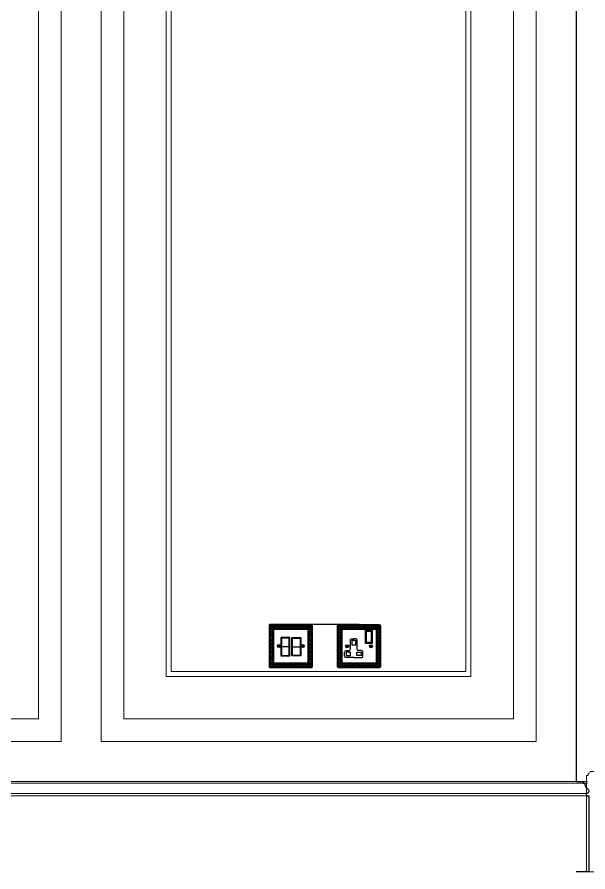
# Model space of a CAD drawing. Header units: inches. Extents: x -20583 to 399182, y -24453 to 525552.
# Drawn here: x 41901 to 43038, y 32934 to 34638 of the extents above; entities that cross this region are included whole.
import ezdxf

# ---------------------------------------------------------------- set-up
doc = ezdxf.new("R2010")
doc.units = ezdxf.units.IN
doc.header["$LTSCALE"] = 1000
doc.header["$MEASUREMENT"] = 0
doc.set_wipeout_variables(frame=1)
for name, color, linetype in [('A-DIM', 9, 'Continuous'), ('Layer3', 3, 'Continuous'), ('Layer7', 8, 'Continuous'), ('WOOD', 23, 'Continuous'), ('WOOD 01', 34, 'Continuous')]:
    doc.layers.add(name, color=color, linetype=linetype)
doc.layers.add('DIM 2', color=3, linetype='Continuous', lineweight=18)
doc.layers.add('GRC', color=41, linetype='Continuous', lineweight=0)

# ---------------------------------------------------------------- blocks, each defined once
blk = doc.blocks.new('tel & internet')
blk.add_wipeout([(-11699, -81703.2), (-11617, -81703.2), (-11615.6, -81703.8), (-11615, -81705.2), (-11615, -81787.2), (-11615.6, -81788.6), (-11617, -81789.2), (-11699, -81789.2), (-11700.4, -81788.6), (-11701, -81787.2), (-11701, -81705.2), (-11700.4, -81703.8)])
at = {"layer": 'Layer7', "color": 1}
for p, q in [((-11699, -81705.2), (-11617, -81705.2)), ((-11699, -81787.2), (-11699, -81705.2)), ((-11694, -81780.2), (-11694, -81712.2)), ((-11692, -81710.2), (-11624, -81710.2)), ((-11692, -81712.2), (-11624, -81712.2)), ((-11692, -81780.2), (-11692, -81712.2)), ((-11624, -81712.2), (-11624, -81780.2)), ((-11622, -81712.2), (-11622, -81780.2)), ((-11617, -81705.2), (-11617, -81787.2)), ((-11684.2, -81747.8), (-11679.1, -81744.6)), ((-11661.3, -81747.5), (-11676.5, -81747.5)), ((-11654.7, -81747.5), (-11639.5, -81747.5)), ((-11636.9, -81747.8), (-11631.8, -81744.6)), ((-11624, -81780.2), (-11692, -81780.2)), ((-11617, -81787.2), (-11699, -81787.2)), ((-11624, -81782.2), (-11692, -81782.2))]:
    blk.add_line(p, q, dxfattribs=at)
blk.add_lwpolyline([(-11699, -81789.2), (-11617, -81789.2, 0.414214), (-11615, -81787.2), (-11615, -81705.2, 0.414214), (-11617, -81703.2), (-11699, -81703.2, 0.414214), (-11701, -81705.2), (-11701, -81787.2, 0.414214)], format="xyb", close=True, dxfattribs=at)
for points in [[(-11660.2, -81729), (-11678.2, -81729), (-11678.2, -81766), (-11660.2, -81766), (-11660.2, -81729)], [(-11655.8, -81729), (-11637.8, -81729), (-11637.8, -81766), (-11655.8, -81766), (-11655.8, -81729)]]:
    blk.add_lwpolyline(points, dxfattribs=at)
for points in [[(-11661.3, -81730.3), (-11676.5, -81730.3), (-11676.5, -81764.7), (-11661.3, -81764.7)], [(-11654.7, -81730.3), (-11639.5, -81730.3), (-11639.5, -81764.7), (-11654.7, -81764.7)]]:
    blk.add_lwpolyline(points, close=True, dxfattribs=at)
for centre, radius in [((-11696.5, -81707.5), 1.74), ((-11696.5, -81711), 1.74), ((-11696.5, -81714.5), 1.74), ((-11693, -81707.5), 1.74), ((-11689.5, -81707.5), 1.74), ((-11686, -81707.5), 1.74), ((-11682.4, -81707.5), 1.74), ((-11678.9, -81707.5), 1.74), ((-11675.4, -81707.5), 1.74), ((-11672.2, -81707.5), 1.74), ((-11668.7, -81707.5), 1.74), ((-11665.2, -81707.5), 1.74), ((-11661.6, -81707.5), 1.74), ((-11658.1, -81707.5), 1.74), ((-11654.6, -81707.5), 1.74), ((-11651.1, -81707.5), 1.74), ((-11647.6, -81707.5), 1.74), ((-11644.1, -81707.5), 1.74), ((-11640.6, -81707.5), 1.74), ((-11637.1, -81707.5), 1.74), ((-11633.5, -81707.5), 1.74), ((-11630, -81707.5), 1.74), ((-11626.5, -81707.5), 1.74), ((-11623, -81707.5), 1.74), ((-11619.5, -81707.5), 1.74), ((-11619.5, -81711), 1.74), ((-11619.5, -81714.5), 1.74), ((-11696.5, -81718), 1.74), ((-11696.5, -81721.5), 1.74), ((-11696.5, -81725), 1.74), ((-11696.5, -81728.5), 1.74), ((-11696.5, -81732.1), 1.74), ((-11619.5, -81718), 1.74), ((-11619.5, -81721.5), 1.74), ((-11619.5, -81725), 1.74), ((-11619.5, -81728.5), 1.74), ((-11619.5, -81732.1), 1.74), ((-11696.5, -81735.6), 1.74), ((-11696.5, -81739.1), 1.74), ((-11696.5, -81742.6), 1.74), ((-11696.5, -81746.1), 1.74), ((-11681.7, -81746.2), 3), ((-11634.3, -81746.2), 3), ((-11619.5, -81735.6), 1.74), ((-11619.5, -81739.1), 1.74), ((-11619.5, -81742.6), 1.74), ((-11619.5, -81746.1), 1.74), ((-11696.5, -81749.6), 1.74), ((-11696.5, -81753.1), 1.74), ((-11696.5, -81756.6), 1.74), ((-11696.5, -81756.6), 1.74), ((-11696.5, -81760.2), 1.74), ((-11696.5, -81763.7), 1.74), ((-11619.5, -81749.6), 1.74), ((-11619.5, -81753.1), 1.74), ((-11619.5, -81756.6), 1.74), ((-11619.5, -81760.2), 1.74), ((-11619.5, -81763.7), 1.74), ((-11696.5, -81767.4), 1.74), ((-11696.5, -81770.9), 1.74), ((-11696.5, -81774.4), 1.74), ((-11696.5, -81777.9), 1.74), ((-11696.5, -81781.5), 1.74), ((-11619.5, -81767.4), 1.74), ((-11619.5, -81770.9), 1.74), ((-11619.5, -81774.4), 1.74), ((-11619.5, -81777.9), 1.74), ((-11619.5, -81781.5), 1.74), ((-11696.5, -81785), 1.74), ((-11693, -81785), 1.74), ((-11689.5, -81785), 1.74), ((-11686, -81785), 1.74), ((-11682.4, -81785), 1.74), ((-11678.9, -81785), 1.74), ((-11675.4, -81785), 1.74), ((-11672.2, -81785), 1.74), ((-11668.7, -81785), 1.74), ((-11665.2, -81785), 1.74), ((-11661.6, -81785), 1.74), ((-11658.1, -81785), 1.74), ((-11654.6, -81785), 1.74), ((-11651.1, -81785), 1.74), ((-11647.6, -81785), 1.74), ((-11644.1, -81785), 1.74), ((-11640.6, -81785), 1.74), ((-11637.1, -81785), 1.74), ((-11633.5, -81785), 1.74), ((-11630, -81785), 1.74), ((-11626.5, -81785), 1.74), ((-11623, -81785), 1.74), ((-11619.5, -81785), 1.74)]:
    blk.add_circle(centre, radius, dxfattribs=at)
for centre, start, end in [((-11692, -81712.2), 90, 180), ((-11624, -81712.2), 0, 90), ((-11692, -81780.2), 180, 270), ((-11624, -81780.2), 270, 0)]:
    blk.add_arc(centre, 2, start, end, dxfattribs=at)
blk = doc.blocks.new('Wandsworth single socket')
at = {"layer": 'Layer7', "color": 1}
for p, q in [((4536.3, 1750.4), (4618.3, 1750.4)), ((4536.3, 1668.4), (4536.3, 1750.4)), ((4541.3, 1675.4), (4541.3, 1743.4)), ((4543.3, 1745.4), (4611.3, 1745.4)), ((4543.3, 1743.4), (4611.3, 1743.4)), ((4543.3, 1675.4), (4543.3, 1743.4)), ((4611.3, 1743.4), (4611.3, 1675.4)), ((4613.3, 1743.4), (4613.3, 1675.4)), ((4618.3, 1750.4), (4618.3, 1668.4)), ((4551.1, 1707.7), (4556.2, 1711)), ((4598.4, 1707.7), (4603.5, 1711)), ((4611.3, 1675.4), (4543.3, 1675.4)), ((4611.3, 1673.4), (4543.3, 1673.4)), ((4618.3, 1668.4), (4536.3, 1668.4))]:
    blk.add_line(p, q, dxfattribs=at)
for points in [[(4537.3, 1752.4), (4617.3, 1752.4, -0.414214), (4620.3, 1749.4), (4620.3, 1669.4, -0.414214), (4617.3, 1666.4), (4537.3, 1666.4, -0.414214), (4534.3, 1669.4), (4534.3, 1749.4, -0.414214)], [(4591, 1741.4), (4602.4, 1741.4, -0.414214), (4603.4, 1740.4), (4603.4, 1715.6, -0.414214), (4602.4, 1714.6), (4591, 1714.6, -0.414214), (4590, 1715.6), (4590, 1740.4, -0.414214)]]:
    blk.add_lwpolyline(points, format="xyb", close=True, dxfattribs=at)
for points in [[(4592, 1739.4), (4601.4, 1739.4), (4601.4, 1716.6), (4592, 1716.6)], [(4563.4, 1721.7), (4569.9, 1721.7), (4569.9, 1711.2), (4563.4, 1711.2)], [(4551.6, 1697.6), (4551.6, 1691), (4560.4, 1691), (4560.4, 1697.6)], [(4581.8, 1697.6), (4581.8, 1691), (4572.9, 1691), (4572.9, 1697.6)]]:
    blk.add_lwpolyline(points, close=True, dxfattribs=at)
for points in [[(4566.7, 1686.7), (4551.4, 1686.7, -0.414214), (4548.4, 1689.7), (4548.4, 1697.7, -0.414214), (4551.4, 1700.7), (4557, 1700.7, 0.414214), (4560, 1703.7), (4560, 1721.4, -0.414214), (4563, 1724.4), (4566.7, 1724.4)], [(4566.7, 1686.7), (4581.9, 1686.7, 0.414214), (4584.9, 1689.7), (4584.9, 1697.7, 0.414214), (4581.9, 1700.7), (4576.4, 1700.7, -0.414214), (4573.4, 1703.7), (4573.4, 1721.4, 0.414214), (4570.4, 1724.4), (4566.7, 1724.4)]]:
    blk.add_lwpolyline(points, format="xyb", dxfattribs=at)
for centre, radius in [((4538.8, 1748.1), 1.74), ((4538.8, 1744.6), 1.74), ((4538.8, 1741.1), 1.74), ((4538.8, 1737.6), 1.74), ((4542.3, 1748.1), 1.74), ((4545.8, 1748.1), 1.74), ((4549.3, 1748.1), 1.74), ((4552.8, 1748.1), 1.74), ((4556.4, 1748.1), 1.74), ((4559.9, 1748.1), 1.74), ((4563.1, 1748.1), 1.74), ((4566.6, 1748.1), 1.74), ((4570.1, 1748.1), 1.74), ((4573.6, 1748.1), 1.74), ((4577.2, 1748.1), 1.74), ((4580.7, 1748.1), 1.74), ((4584.2, 1748.1), 1.74), ((4587.7, 1748.1), 1.74), ((4591.2, 1748.1), 1.74), ((4594.7, 1748.1), 1.74), ((4598.2, 1748.1), 1.74), ((4601.7, 1748.1), 1.74), ((4605.3, 1748.1), 1.74), ((4608.8, 1748.1), 1.74), ((4612.3, 1748.1), 1.74), ((4615.8, 1748.1), 1.74), ((4615.8, 1744.6), 1.74), ((4615.8, 1741.1), 1.74), ((4615.8, 1737.6), 1.74), ((4538.8, 1734.1), 1.74), ((4538.8, 1730.5), 1.74), ((4538.8, 1727), 1.74), ((4538.8, 1723.5), 1.74), ((4538.8, 1720), 1.74), ((4615.8, 1734.1), 1.74), ((4615.8, 1730.5), 1.74), ((4615.8, 1727), 1.74), ((4615.8, 1723.5), 1.74), ((4615.8, 1720), 1.74), ((4538.8, 1716.5), 1.74), ((4538.8, 1713), 1.74), ((4538.8, 1709.5), 1.74), ((4538.8, 1706), 1.74), ((4553.6, 1709.4), 3), ((4601, 1709.4), 3), ((4615.8, 1716.5), 1.74), ((4615.8, 1713), 1.74), ((4615.8, 1709.5), 1.74), ((4615.8, 1706), 1.74), ((4538.8, 1702.4), 1.74), ((4538.8, 1698.9), 1.74), ((4538.8, 1698.9), 1.74), ((4538.8, 1695.4), 1.74), ((4538.8, 1691.9), 1.74), ((4538.8, 1688.2), 1.74), ((4615.8, 1702.4), 1.74), ((4615.8, 1698.9), 1.74), ((4615.8, 1695.4), 1.74), ((4615.8, 1691.9), 1.74), ((4615.8, 1688.2), 1.74), ((4538.8, 1684.7), 1.74), ((4538.8, 1681.2), 1.74), ((4538.8, 1677.6), 1.74), ((4538.8, 1674.1), 1.74), ((4538.8, 1670.6), 1.74), ((4542.3, 1670.6), 1.74), ((4545.8, 1670.6), 1.74), ((4549.3, 1670.6), 1.74), ((4552.8, 1670.6), 1.74), ((4556.4, 1670.6), 1.74), ((4559.9, 1670.6), 1.74), ((4563.1, 1670.6), 1.74), ((4566.6, 1670.6), 1.74), ((4570.1, 1670.6), 1.74), ((4573.6, 1670.6), 1.74), ((4577.2, 1670.6), 1.74), ((4580.7, 1670.6), 1.74), ((4584.2, 1670.6), 1.74), ((4587.7, 1670.6), 1.74), ((4591.2, 1670.6), 1.74), ((4594.7, 1670.6), 1.74), ((4598.2, 1670.6), 1.74), ((4601.7, 1670.6), 1.74), ((4605.3, 1670.6), 1.74), ((4608.8, 1670.6), 1.74), ((4612.3, 1670.6), 1.74), ((4615.8, 1684.7), 1.74), ((4615.8, 1681.2), 1.74), ((4615.8, 1677.6), 1.74), ((4615.8, 1674.1), 1.74), ((4615.8, 1670.6), 1.74)]:
    blk.add_circle(centre, radius, dxfattribs=at)
for centre, start, end in [((4543.3, 1743.4), 90, 180), ((4611.3, 1743.4), 0, 90), ((4543.3, 1675.4), 180, 270), ((4611.3, 1675.4), 270, 0)]:
    blk.add_arc(centre, 2, start, end, dxfattribs=at)
blk = doc.blocks.new('WD-13 NEW')
at = {"layer": 'WOOD', "lineweight": 0}
blk.add_lwpolyline([(373374.9, 109262.9), (373374.9, 109262.9), (373374.9, 109455.3), (373371.1, 109455.3), (373371.1, 109459.3, -0.423814), (373367.5, 109462.9), (373367.5, 109462.9), (373239.5, 109462.9, -0.430156), (373236, 109459.3), (373236, 109455.3), (373234.6, 109455.3), (373234.6, 109262.9), (373374.9, 109262.9)], format="xyb", dxfattribs=at)

msp = doc.modelspace()

# ---------------------------------------------------------------- linework, layer by layer
at = {"layer": 'GRC', "lineweight": 0, "elevation": 0}
for points in [[(41988.6, 35978.9), (40666.9, 35978.9), (40666.9, 33193.9), (41988.6, 33193.9)], [(41943.6, 35933.9), (40711.9, 35933.9), (40711.9, 33238.9), (41943.6, 33238.9)]]:
    msp.add_lwpolyline(points, close=True, dxfattribs=at)
at = {"layer": 'Layer3', "elevation": 0}
msp.add_lwpolyline([(43015.2, 36058.9), (43015.2, 33113.9)], dxfattribs=at)
msp.add_lwpolyline([(43015.2, 33113.9), (43029.2, 33113.9), (43029.2, 33110.9), (43032.2, 33110.9, 0.110413), (43033.4, 33104.4, 0.138776), (43038.3, 33098.7, -0.783517), (43034.6, 33090.1, 0.367577), (43040.2, 33085.3), (43040.2, 32933.9), (43015.2, 32933.9)], format="xyb", dxfattribs=at)
at = {"layer": 'WOOD 01', "lineweight": 0, "ltscale": 500}
for p, q in [((43037.7, 33113.9, 0), (39909, 33113.9, 0)), ((43037.7, 33110.9, 0), (39909, 33110.9, 0)), ((43037.7, 33090.1, 0), (39909, 33090.1, 0)), ((43037.7, 33085.3, 0), (39909, 33085.3, 0))]:
    msp.add_line(p, q, dxfattribs=at)

# ---------------------------------------------------------------- block references
for name, p in [('tel & internet', (54104.5, 115130.4, 0)), ('Wandsworth single socket', (38005.2, 31674.5, 0))]:
    msp.add_blockref(name, p)
at = {"layer": 'DIM 2', "xscale": -1, "rotation": 359.9999999999999}
msp.add_blockref('WD-13 NEW', (416410.3, -76329, 0), dxfattribs=at)

# ---------------------------------------------------------------- next in the draw order: linework, layer by layer
at = {"layer": 'A-DIM'}
msp.add_line((42582.5, 33426.9, 0), (42446.5, 33427.2, 0), dxfattribs=at)
at = {"layer": 'GRC', "lineweight": 0, "elevation": 0}
for points in [[(42935.2, 33193.6), (42068.6, 33193.9), (42068.6, 35978.9), (42935.2, 35978.9)], [(42890.2, 33238.9), (42113.6, 33238.9), (42113.6, 35933.9), (42890.2, 35933.9)], [(42805.5, 33323.7), (42198.4, 33323.7), (42198.4, 35849.1), (42805.5, 35849.1)], [(42795.5, 33333.7), (42208.4, 33333.7), (42208.4, 35839.1), (42795.5, 35839.1)]]:
    msp.add_lwpolyline(points, close=True, dxfattribs=at)

doc.saveas('drawing.dxf')
